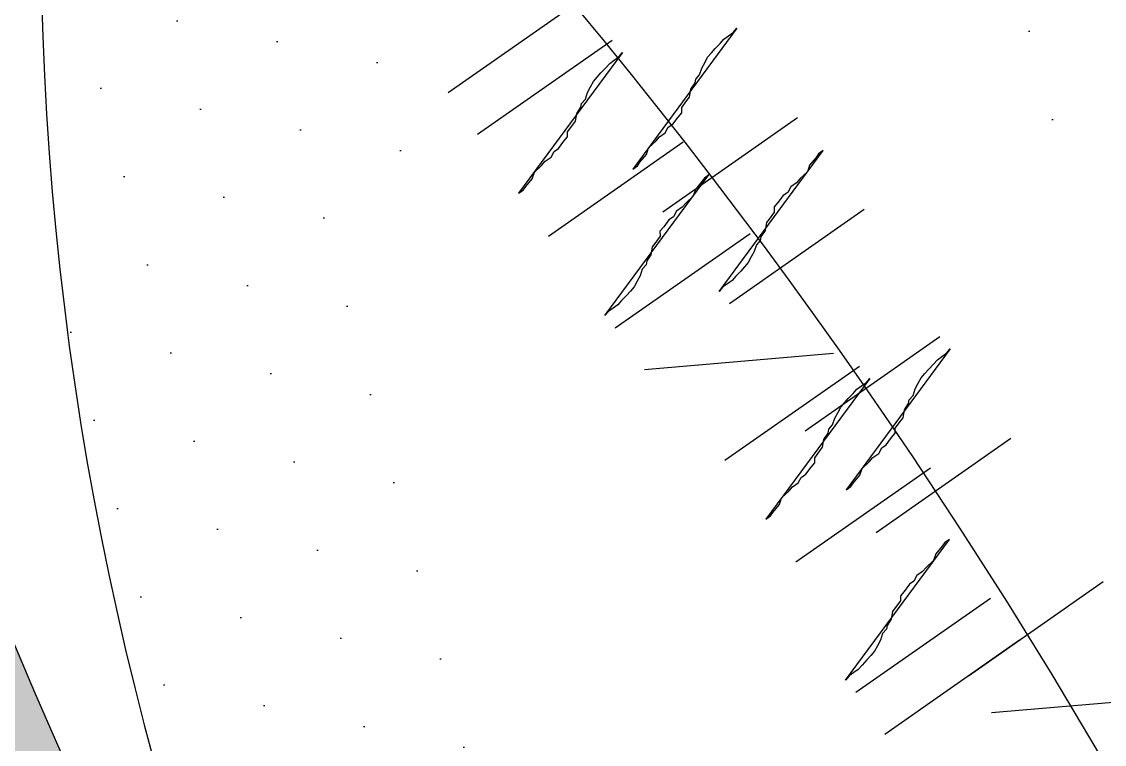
# Model space of a CAD drawing. Extents: x 3694 to 117786, y 20013 to 108631.
# Drawn here: x 41332.4 to 41465, y 33160 to 33248.5 of the extents above; entities that cross this region are included whole.
import ezdxf

# ---------------------------------------------------------------- set-up
doc = ezdxf.new("R2010")
doc.units = 0
doc.header["$LTSCALE"] = 1000
doc.header["$MEASUREMENT"] = 0
doc.layers.add('家具', color=253, linetype='Continuous')

msp = doc.modelspace()

# ---------------------------------------------------------------- hatches: boundary and pattern name
at = {"layer": '家具'}
h = msp.add_hatch(dxfattribs=at)
h.set_pattern_fill('DOTS', color=8, scale=335.2800000195158, angle=-90.00000000000001, style=0)
h.set_pattern_definition([(270, (68925.84550408233, 12540.70837604068), (20.95500000121973, -10.47750000060987), [0, -20.95500000121974])])
edge = h.paths.add_edge_path()
edge.add_spline(control_points=[(41696.76091339599, 31423.87543258197), (41698.5849196421, 31432.93140462685), (41700.36832580793, 31441.9619110537), (41705.80361782265, 31470.36878890158), (41709.23749457306, 31489.65964838037), (41715.18036157879, 31528.06185315343), (41717.63582876484, 31547.10163172067), (41722.23245621005, 31591.67331163262), (41724.1079899588, 31617.2780218674), (41728.86670304416, 31694.98190741767), (41730.891803812, 31748.0867877234), (41737.80384780121, 31828.78909521286), (41740.74612251337, 31855.84142792386), (41746.82220270951, 31896.46057434173), (41749.12506733452, 31910.00693003877), (41754.40750443084, 31937.07796538236), (41757.41120060075, 31950.665308083), (41764.77053463249, 31980.14068666504), (41769.20551468141, 31995.86559086312), (41776.91270155002, 32021.99566355365), (41780.12244109643, 32032.5463219654), (41783.29816889038, 32042.98479615238)], knot_values=[0.007594318894714291, 0.007594318894714291, 0.007594318894714291, 0.007594318894714291, 1.009331685129112, 1.009331685129112, 3.166903830014817, 3.166903830014817, 5.324475974900523, 5.324475974900523, 8.146713981276132, 8.146713981276132, 13.78698518195698, 13.78698518195698, 16.6071207822974, 16.6071207822974, 18.01718858246761, 18.01718858246761, 19.42725638263783, 19.42725638263783, 21.11840045899928, 21.11840045899928, 22.2881602581128, 22.2881602581128, 22.2881602581128, 22.2881602581128], degree=3, periodic=0)
edge.add_ellipse((39866.72701573122, 32604.78904171674), major_axis=(1412.244489359956, 1412.244489359956), ratio=0.9999999999999818, start_angle=-61.33743676422674, end_angle=-48.55714826964773)
edge.add_ellipse((39866.72701573122, 32356.95829243175), major_axis=(1412.24448935993, -1412.24448935993), ratio=0.9999999999999885, start_angle=48.5571482696466, end_angle=61.33743676426361)
edge.add_spline(control_points=[(41783.29816889025, 32918.76253799649), (41780.12244109636, 32929.20101218334), (41776.91270154989, 32939.75167059523), (41769.20551468153, 32965.88174328512), (41764.77053463281, 32981.60664748256), (41757.41120060145, 33011.08202606293), (41754.40750443168, 33024.66936876254), (41749.12506733574, 33051.74040410345), (41746.82220271085, 33065.28675979921), (41740.74612251491, 33105.90590621348), (41737.80384780261, 33132.95823892205), (41732.71463951306, 33192.37783359792), (41730.87305626905, 33224.64215198028), (41729.15156590247, 33256.51539133819)], knot_values=[0.007594318904541566, 0.007594318904541566, 0.007594318904541566, 0.007594318904541566, 1.177354118008585, 1.177354118008585, 2.868498194319651, 2.868498194319651, 4.278565994361959, 4.278565994361959, 5.688633794404266, 5.688633794404266, 8.508769394488882, 8.508769394488882, 11.91787256770212, 11.91787256770212, 11.91787256770212, 11.91787256770212], degree=3, periodic=0)
edge.add_ellipse((41723.38559232518, 33278.94386661325), major_axis=(16.37502602226822, 16.37502602226821), ratio=0.9999999999995666, start_angle=225.8035234418923, end_angle=239.417541532368, ccw=False)
edge.add_ellipse((41587.81548376891, 33642.90101517077), major_axis=(290.1065513937293, 290.1065513937293), ratio=0.9999999999994232, start_angle=234.5429178462428, end_angle=244.3434878472222, ccw=False)
edge.add_ellipse((42368.11265236019, 33119.4968580749), major_axis=(510.6161812649055, -510.6161812649058), ratio=0.9999999999999988, start_angle=215.5301837112753, end_angle=236.2784491778619)
edge.add_ellipse((46135.10943735258, 32647.69235753941), major_axis=(3173.045961291781, -3173.045961291782), ratio=1, start_angle=220.7753203818918, end_angle=231.6420249032678)
edge.add_ellipse((42676.06553886251, 31745.34465496432), major_axis=(756.0877006785541, 756.0877006785539), ratio=0.9999999999999949, start_angle=113.9930274311128, end_angle=139.4777875760855)
edge.add_ellipse((41596.40882002745, 31635.84729615225), major_axis=(20.77520892349397, -20.77520892349398), ratio=0.999999999999889, start_angle=29.349690518414718, end_angle=107.31395154978779, ccw=False)
edge.add_ellipse((41338.12880085192, 31879.24944653077), major_axis=(269.5263520561113, -269.5263520561115), ratio=0.9999999999999978, start_angle=326.06965526290503, end_angle=363.74867896470926, ccw=False)
edge.add_ellipse((41062.66448258483, 31659.29129020181), major_axis=(269.5447157602681, 269.5447157602681), ratio=0.9999999999729833, start_angle=289.4364312615882, end_angle=291.1525348597326, ccw=False)
edge.add_ellipse((41347.36502624462, 29992.03899160645), major_axis=(1063.437138938921, 1063.437138938921), ratio=0.9999999999999937, start_angle=35.30528515153998, end_angle=42.74492259143477, ccw=False)
edge.add_ellipse((41551.05225770271, 31263.72007617108), major_axis=(153.1024992137935, -153.1024992137935), ratio=0.999999999999859, start_angle=92.70420918075928, end_angle=121.7648417998393, ccw=False)
edge = h.paths.add_edge_path()
edge.add_ellipse((41637.04377840238, 31307.4438019019), major_axis=(59.62128638761727, 59.62128638761727), ratio=0.9999999999999157, start_angle=248.1334738211491, end_angle=277.7178630449272)
edge.add_ellipse((41588.25200463302, 31335.4373649665), major_axis=(99.19644208316629, 99.19644208316625), ratio=0.9999999999997502, start_angle=-79.30676778778508, end_angle=-64.31921627686972)
edge.add_ellipse((41463.45398319099, 32846.24887423954), major_axis=(1116.038544759257, -1116.038544759258), ratio=0.9999999999999984, start_angle=303.32411686118166, end_angle=324.37804893725087, ccw=False)
edge.add_spline(control_points=[(41144.04194687203, 31300.59043272308), (41143.84448166862, 31298.40388306884), (41142.99015665209, 31288.81708774271), (41142.40241140976, 31278.80464755643), (41141.54727914387, 31269.40602601433)], knot_values=[0, 0, 0, 0, 0.2418033642713523, 1.052830296575082, 1.052830296575082, 1.052830296575082, 1.052830296575082], degree=3, periodic=0)
edge.add_ellipse((41103.63504026883, 31272.70632231798), major_axis=(26.90938323527025, 26.90938323527025), ratio=0.9999999999999187, start_angle=238.7767705824798, end_angle=310.27284356007203, ccw=False)
edge.add_ellipse((41433.81762410285, 35279.24881905553), major_axis=(2868.190797183439, -2868.19079718344), ratio=0.999999999999999, start_angle=310.4593117003497, end_angle=318.3404531218047)
edge = h.paths.add_edge_path()
edge.add_ellipse((41637.04377840206, 33654.30353224685), major_axis=(59.62128638763784, -59.62128638763787), ratio=0.9999999999995934, start_angle=82.28213695507955, end_angle=111.8665261788591)
edge.add_ellipse((41433.81762410355, 29682.49851509321), major_axis=(2868.190797183605, 2868.190797183604), ratio=0.9999999999999925, start_angle=41.65954687821016, end_angle=49.54410408661445)
edge.add_ellipse((41103.45877159308, 33689.00603430303), major_axis=(26.90938323526915, -26.90938323526915), ratio=0.9999999999999033, start_angle=49.98346972011012, end_angle=121.3236457343994, ccw=False)
edge.add_spline(control_points=[(41141.37052855241, 33692.31186195488), (41141.7074007441, 33688.6153305003), (41141.98199019449, 33685.17956247609), (41142.22841588487, 33681.91736589248)], knot_values=[0, 0, 0, 0, 0.3189857557440551, 0.3189857557440551, 0.3189857557440551, 0.3189857557440551], degree=3, periodic=0)
edge.add_ellipse((41571.71643713711, 30136.05077187163), major_axis=(2525.631590611771, -2525.631590611772), ratio=0.9999999999999991, start_angle=132.8754075785099, end_angle=141.9062269296692, ccw=False)
edge = h.paths.add_edge_path()
edge.add_ellipse((41423.15666254597, 33218.45148157765), major_axis=(221.1621733483969, -221.1621733483971), ratio=0.9999999999999994, start_angle=219.8560000035077, end_angle=290.9319768433341)
edge.add_ellipse((41513.87960200297, 32959.00940892464), major_axis=(155.4479335070494, -155.4479335070496), ratio=0.9999999999999929, start_angle=231.8281592482279, end_angle=294.8810682384705)
edge.add_ellipse((40890.42811805291, 32583.9091916728), major_axis=(405.3237387993505, 405.3237387993504), ratio=0.9999999999999992, start_angle=285.52623263396157, end_angle=332.11357467867344, ccw=False)
edge.add_ellipse((41600.4407563657, 32002.76656002683), major_axis=(258.8230775298201, 258.82307752982), ratio=0.9999999999999818, start_angle=80.19826500577827, end_angle=130.5062586859865)
edge.add_ellipse((41325.99489820057, 31769.30228825907), major_axis=(196.0891473908119, -196.0891473908119), ratio=0.9999999999999981, start_angle=154.0384846775883, end_angle=216.6923729745889)
edge.add_ellipse((41411.92578632805, 31313.07109875852), major_axis=(433.6778078787909, 433.6778078787906), ratio=0.999999999999949, start_angle=80.98112304628877, end_angle=109.8781780001218)
edge.add_ellipse((56544.09603595438, 32429.6890693195), major_axis=(11109.2260467442, 11109.22604674419), ratio=0.9999999999995928, start_angle=138.1241672681158, end_angle=138.7143909774701)
edge.add_spline(control_points=[(40866.28037994502, 31411.89588194728), (40873.30770358544, 31411.45421743697), (40880.45314736787, 31411.35402466872), (40887.95927609115, 31411.6344905672)], knot_values=[2.293510373809953, 2.293510373809953, 2.293510373809953, 2.293510373809953, 2.979732802934619, 2.979732802934619, 2.979732802934619, 2.979732802934619], degree=3, periodic=0)
edge.add_spline(control_points=[(40887.95927609115, 31411.6344905672), (40892.17844879585, 31411.7921396172), (40903.53342571916, 31412.52042746707), (40919.50869167609, 31414.57876202552), (40915.84821920692, 31428.32548131754), (40919.5874460924, 31432.10125396525), (40922.36406358007, 31433.6785273713)], knot_values=[2.979732802934619, 2.979732802934619, 2.979732802934619, 2.979732802934619, 3.36545639614831, 3.990521829336836, 4.278466320926378, 4.605763273049225, 4.605763273049225, 4.605763273049225, 4.605763273049225], degree=3, periodic=0)
edge.add_spline(control_points=[(40922.36406358007, 31433.6785273713), (40925.15044376987, 31435.26134653577), (40928.7297895402, 31436.40975986706), (40932.30913531072, 31437.55817319835)], knot_values=[4.605763273049225, 4.605763273049225, 4.605763273049225, 4.605763273049225, 4.934211014792284, 4.934211014792284, 4.934211014792284, 4.934211014792284], degree=3, periodic=0)
edge.add_ellipse((41347.36502624462, 29992.03899160645), major_axis=(1063.437138939227, 1063.437138939227), ratio=0.9999999999998375, start_angle=52.795632896919415, end_angle=61.02050574382298, ccw=False)
edge.add_ellipse((41276.04433193234, 31751.84784563244), major_axis=(212.5834902189315, 212.5834902189315), ratio=0.9999999999999212, start_angle=165.6335501199894, end_angle=198.8130742464472, ccw=False)
edge.add_ellipse((41276.14108816058, 31433.22800465539), major_axis=(217.1797520411045, -217.1797520411046), ratio=0.9999999999998674, start_angle=151.0252170128921, end_angle=192.4102655699839, ccw=False)
edge.add_ellipse((41628.17640827645, 31559.84214079821), major_axis=(331.0872910150433, -331.0872910150434), ratio=0.9999999999999813, start_angle=177.8463850309959, end_angle=203.8962665094932, ccw=False)
edge.add_ellipse((41061.05712523829, 31544.48711914417), major_axis=(308.6143108805782, 308.6143108805783), ratio=0.99999999999966, start_angle=2.0533838449994732, end_angle=10.260448050109005, ccw=False)
edge.add_spline(control_points=[(41358.41542006698, 31863.961109098), (41367.3674242855, 31856.91185950657), (41389.80986724684, 31839.23957316519), (41380.03342915756, 31902.4829277377), (41403.04679071826, 31937.53736255734), (41430.2727209224, 31997.13768780019), (41397.67592834069, 32062.76843889517), (41416.91814748295, 32144.5339933789), (41432.85414699448, 32231.36463969449), (41492.53683961982, 32267.50135788609), (41501.16004299127, 32323.04504543414), (41534.01774629896, 32311.22489845451), (41535.50377047239, 32328.39048230827), (41536.18431587314, 32337.326556507)], knot_values=[28.72622828787619, 28.72622828787619, 28.72622828787619, 28.72622828787619, 29.65137003608691, 31.04553471454428, 32.97090723718488, 34.80045963000916, 37.53798117998499, 40.13244696109814, 43.73799823656201, 46.29924793153518, 47.53881564063179, 48.20545028199999, 48.98405692497199, 48.98405692497199, 48.98405692497199, 48.98405692550385], degree=3, periodic=0)
edge.add_ellipse((35249.29568191269, 32499.066313694), major_axis=(4446.972478264837, 4446.972478264834), ratio=0.9999999999999976, start_angle=-46.47369586912973, end_angle=-42.84626635100496)
edge.add_spline(control_points=[(41533.82187406655, 32735.41136868619), (41532.41975051767, 32749.29723746959), (41529.2428978896, 32773.80496731719), (41485.67493829083, 32804.81892018655), (41464.94667333097, 32873.39839942661), (41429.49702212201, 32937.04308855672), (41440.75859432125, 33008.53015244381), (41403.99967250811, 33031.18359290768), (41371.6402057083, 33118.03757785909), (41371.06940563266, 33096.79888425188)], knot_values=[0, 0, 0, 1.163513729807164e-12, 1.426783815582302, 2.507845637052222, 5.446644405802077, 8.794161911986935, 10.36550993041577, 12.19506232323765, 14.47634677036475, 14.47634677036475, 14.47634677036475, 14.47634677036475], degree=3, periodic=0)
edge.add_ellipse((41764.16900457899, 33351.18106494017), major_axis=(331.0872910150615, -331.0872910150615), ratio=0.9999999999999547, start_angle=233.1899730444863, end_angle=257.9076692015958, ccw=False)
edge.add_ellipse((41449.33378107182, 33553.2671558009), major_axis=(217.1797520411107, -217.1797520411108), ratio=0.9999999999999556, start_angle=244.6759739839959, end_angle=286.0610225410798, ccw=False)
edge.add_ellipse((41378.03296758152, 33242.72761496666), major_axis=(212.5834902198476, 212.5834902198476), ratio=0.9999999999956851, start_angle=85.14470269029368, end_angle=91.45268943398088, ccw=False)
edge.add_ellipse((41343.82799175569, 34854.62229950488), major_axis=(983.775240623166, 983.775240623166), ratio=0.9999999999998531, start_angle=208.0880272447276, end_angle=218.4118439115923, ccw=False)
edge.add_spline(control_points=[(40939.10508787775, 33523.52244629936), (40933.59505667137, 33525.32999137907), (40928.08502546488, 33527.13753645853), (40925.49644222768, 33530.52086087358)], knot_values=[4.42752981046754, 4.42752981046754, 4.42752981046754, 4.42752981046754, 4.934211014792284, 4.934211014792284, 4.934211014792284, 4.934211014792284], degree=3, periodic=0)
edge.add_ellipse((41417.92511564329, 33650.24176858333), major_axis=(358.3427787361459, -358.3427787361463), ratio=0.999999999999975, start_angle=238.6648212037559, end_angle=277.816367146285)
h = msp.add_hatch(dxfattribs=at)
h.set_pattern_fill('DOTS', color=8, scale=178.8160000104085, angle=-75.17599740398259, style=0)
h.set_pattern_definition([(284.8240025960174, (59599.92639839755, 27199.55127776901), (12.23371532700078, -2.542622527250572), [0, -11.17600000065051])])
edge = h.paths.add_edge_path(flags=17)
edge.add_ellipse((41585.23560847769, 33090.61218892389), major_axis=(23.25952561881828, -23.25952561881829), ratio=0.9999999999999228, start_angle=217.598370494964, end_angle=267.39462829812675, ccw=False)
edge.add_ellipse((41469.34369485309, 33110.43486533685), major_axis=(59.9046491667301, -59.90464916673012), ratio=0.9999999999998661, start_angle=350.65844968254294, end_angle=394.3991949743683, ccw=False)
edge.add_ellipse((41518.7441562522, 33088.19910840668), major_axis=(32.94986328208082, 32.94986328208081), ratio=0.9999999999998382, start_angle=224.9828587922299, end_angle=289.9024488496004)
edge = h.paths.add_edge_path(flags=17)
edge.add_ellipse((40876.6617511328, 32815.34522308066), major_axis=(481.3748926355609, 481.3748926355607), ratio=0.9999999999840347, start_angle=-26.32292343229813, end_angle=-25.58827127859119)
edge.add_ellipse((41463.92691535404, 33038.8652745846), major_axis=(38.80003682654529, 38.80003682654528), ratio=0.9999999999999831, start_angle=246.3633945223265, end_angle=317.8577408210059, ccw=False)
edge.add_ellipse((41491.17010846539, 32967.63792519534), major_axis=(15.12758440154903, 15.12758440154902), ratio=0.9999999999999909, start_angle=-72.18619439915022, end_angle=64.8217797418078, ccw=False)
edge.add_ellipse((41434.43259420176, 33007.88476140837), major_axis=(64.19840911938086, -64.19840911938088), ratio=0.9999999999999908, start_angle=11.56752916311502, end_angle=61.28906160823021)
edge = h.paths.add_edge_path()
edge.add_ellipse((41261.84819622838, 32987.5541206859), major_axis=(242.0371122307935, 242.0371122307935), ratio=0.9999999999999688, start_angle=-23.32578200306534, end_angle=26.28458598788795)
edge.add_spline(control_points=[(41371.67873156603, 33311.7472435331), (41362.31797394803, 33316.07785080858), (41350.4049605299, 33321.5892190853), (41343.54345999275, 33313.9506141091), (41342.28457158604, 33311.97281352984)], knot_values=[0, 0, 0, 0, 1.42238482592121, 1.810204922351612, 1.810204922351612, 1.810204922351612, 1.810204922351612], degree=3, periodic=0)
edge.add_ellipse((40876.66175113095, 32815.34522307671), major_axis=(481.3748926403442, -481.3748926403442), ratio=0.9999999999996101, start_angle=87.25263749308863, end_angle=91.84549474957328, ccw=False)
edge.add_ellipse((41291.14991654106, 32980.84954923762), major_axis=(216.1019309945073, -216.1019309945075), ratio=0.999999999999946, start_angle=66.89079912288321, end_angle=117.98945326683679, ccw=False)
edge.add_ellipse((41158.89943624131, 32878.76125654356), major_axis=(331.3486877331243, -331.3486877331244), ratio=0.9999999999999956, start_angle=389.56745048290304, end_angle=432.4529716565977, ccw=False)
edge.add_ellipse((40624.90784969295, 32591.75326320038), major_axis=(706.3772336369606, 706.3772336369603), ratio=0.999999999999835, start_angle=321.74637887917953, end_angle=324.3508728240508, ccw=False)
edge.add_spline(control_points=[(41616.95914090641, 32709.10669520512), (41620.59707199722, 32709.89859069665), (41630.94607138701, 32714.87221060272), (41630.74917090512, 32726.91532427725), (41630.61624562392, 32735.04549367564)], knot_values=[0, 0, 0, 0, 0.5819764206049407, 1.791185280154921, 1.791185280154921, 1.791185280154921, 1.791185280154921], degree=3, periodic=0)
edge.add_ellipse((41131.89979277696, 32861.20103765676), major_axis=(363.7535715408031, -363.7535715408033), ratio=0.9999999999999976, start_angle=30.80422389370577, end_angle=74.43044399808288)
edge = h.paths.add_edge_path()
edge.add_spline(control_points=[(41588.77327587673, 32721.97887106259), (41594.31609486514, 32716.19931783677), (41602.02078987985, 32708.16555468903), (41613.84371226898, 32708.42853670517), (41616.95914090641, 32709.10669520512)], knot_values=[1.791185280154921, 1.791185280154921, 1.791185280154921, 1.791185280154921, 3.069002213139684, 3.567391534373676, 3.567391534373676, 3.567391534373676, 3.567391534373676], degree=3, periodic=0)
edge.add_ellipse((40624.90784969295, 32591.75326320038), major_axis=(706.377233638207, -706.3772336382074), ratio=0.9999999999993391, start_angle=51.74637887920161, end_angle=54.3508728240713)
edge.add_ellipse((41840.91490716767, 33078.03308948758), major_axis=(281.0686011683552, 281.0686011683551), ratio=0.9999999999999862, start_angle=145.8922033348512, end_angle=189.5904192882054, ccw=False)
edge.add_ellipse((41804.56511263968, 33238.83514905947), major_axis=(300.7962628522051, -300.7962628522051), ratio=0.9999999999999934, start_angle=220.3807436132537, end_angle=258.6817611968143, ccw=False)
edge.add_ellipse((40876.66175113095, 32815.34522307671), major_axis=(481.3748926401587, 481.3748926401587), ratio=0.9999999999988527, start_angle=-2.747362506916546, end_angle=1.845494749579979)
edge.add_spline(control_points=[(41342.28457158604, 33311.97281352984), (41340.37409155851, 33308.97131753951), (41336.04673086222, 33297.46338255077), (41335.53919878146, 33287.16157229403), (41335.19870761753, 33280.25033357916)], knot_values=[1.810204922351612, 1.810204922351612, 1.810204922351612, 1.810204922351612, 2.398757922429805, 3.598446597238173, 3.598446597238173, 3.598446597238173, 3.598446597238173], degree=3, periodic=0)
edge.add_ellipse((41723.36706625195, 33260.91714946186), major_axis=(274.8167086013957, 274.8167086013956), ratio=0.9999999999999963, start_angle=132.1486721113125, end_angle=176.9724953827164)
edge.add_ellipse((41738.41152057052, 32986.96304172567), major_axis=(215.1838922608969, 215.1838922608969), ratio=0.9999999999999789, start_angle=132.3564968236814, end_angle=195.5463068146161)

# ---------------------------------------------------------------- linework, layer by layer
at = {"layer": '家具', "color": 8, "linetype": 'Continuous'}
for p, q in [((41401.16356662333, 33251.34703238349, 1.41431932393393e-09), (41384.661482112, 33239.81539741445, 1.41431932393393e-09)), ((41401.16356662333, 33251.34703238349, 1.41431932393393e-09), (41384.661482112, 33239.81539741445, 1.41431932393393e-09)), ((41401.16356662333, 33251.34703238349, 1.41431932393393e-09), (41384.661482112, 33239.81539741445, 1.41431932393393e-09)), ((41401.16356662333, 33251.34703238349, 1.41431932393393e-09), (41384.661482112, 33239.81539741445, 1.41431932393393e-09)), ((41404.74847779195, 33246.21692661547, 1.41431932393393e-09), (41388.24639328062, 33234.68529164643, 1.41431932393393e-09)), ((41404.74847779195, 33246.21692661547, 1.41431932393393e-09), (41388.24639328062, 33234.68529164643, 1.41431932393393e-09)), ((41404.74847779195, 33246.21692661547, 1.41431932393393e-09), (41388.24639328062, 33234.68529164643, 1.41431932393393e-09)), ((41404.74847779195, 33246.21692661547, 1.41431932393393e-09), (41388.24639328062, 33234.68529164643, 1.41431932393393e-09)), ((41427.44805314353, 33236.73355196881, 1.41431932393393e-09), (41410.94596863221, 33225.20191699977, 1.41431932393393e-09)), ((41427.44805314353, 33236.73355196881, 1.41431932393393e-09), (41410.94596863221, 33225.20191699977, 1.41431932393393e-09)), ((41427.44805314353, 33236.73355196881, 1.41431932393393e-09), (41410.94596863221, 33225.20191699977, 1.41431932393393e-09)), ((41427.44805314353, 33236.73355196881, 1.41431932393393e-09), (41410.94596863221, 33225.20191699977, 1.41431932393393e-09)), ((41413.45469062999, 33233.75809832173, 1.41431932393393e-09), (41396.9526061187, 33222.2264633525, 1.41431932393393e-09)), ((41413.45469062999, 33233.75809832173, 1.41431932393393e-09), (41396.9526061187, 33222.2264633525, 1.41431932393393e-09)), ((41413.45469062999, 33233.75809832173, 1.41431932393393e-09), (41396.9526061187, 33222.2264633525, 1.41431932393393e-09)), ((41413.45469062999, 33233.75809832173, 1.41431932393393e-09), (41396.9526061187, 33222.2264633525, 1.41431932393393e-09)), ((41419.11703959614, 33214.00525447785, 1.41431932393393e-09), (41435.61912410746, 33225.5368894469, 1.41431932393393e-09)), ((41419.11703959614, 33214.00525447785, 1.41431932393393e-09), (41435.61912410746, 33225.5368894469, 1.41431932393393e-09)), ((41419.11703959614, 33214.00525447785, 1.41431932393393e-09), (41435.61912410746, 33225.5368894469, 1.41431932393393e-09)), ((41419.11703959614, 33214.00525447785, 1.41431932393393e-09), (41435.61912410746, 33225.5368894469, 1.41431932393393e-09)), ((41405.12367708272, 33211.02980083063, 1.41431932393393e-09), (41421.62576159395, 33222.56143579986, 1.41431932393393e-09)), ((41405.12367708272, 33211.02980083063, 1.41431932393393e-09), (41421.62576159395, 33222.56143579986, 1.41431932393393e-09)), ((41405.12367708272, 33211.02980083063, 1.41431932393393e-09), (41421.62576159395, 33222.56143579986, 1.41431932393393e-09)), ((41405.12367708272, 33211.02980083063, 1.41431932393393e-09), (41421.62576159395, 33222.56143579986, 1.41431932393393e-09)), ((41444.89549770768, 33209.91128851226, 1.41431932393393e-09), (41428.39341319635, 33198.37965354322, 1.41431932393393e-09)), ((41444.89549770768, 33209.91128851226, 1.41431932393393e-09), (41428.39341319635, 33198.37965354322, 1.41431932393393e-09)), ((41444.89549770768, 33209.91128851226, 1.41431932393393e-09), (41428.39341319635, 33198.37965354322, 1.41431932393393e-09)), ((41444.89549770768, 33209.91128851226, 1.41431932393393e-09), (41428.39341319635, 33198.37965354322, 1.41431932393393e-09)), ((41408.70858825133, 33205.8996950626, 1.41431932393393e-09), (41431.86836493285, 33207.90399074829, 1.41431932393393e-09)), ((41408.70858825133, 33205.8996950626, 1.41431932393393e-09), (41431.86836493285, 33207.90399074829, 1.41431932393393e-09)), ((41408.70858825133, 33205.8996950626, 1.41431932393393e-09), (41431.86836493285, 33207.90399074829, 1.41431932393393e-09)), ((41408.70858825133, 33205.8996950626, 1.41431932393393e-09), (41431.86836493285, 33207.90399074829, 1.41431932393393e-09)), ((41435.03847006412, 33206.30163755712, 1.41431932393393e-09), (41418.53638555288, 33194.77000258811, 1.41431932393393e-09)), ((41435.03847006412, 33206.30163755712, 1.41431932393393e-09), (41418.53638555288, 33194.77000258811, 1.41431932393393e-09)), ((41435.03847006412, 33206.30163755712, 1.41431932393393e-09), (41418.53638555288, 33194.77000258811, 1.41431932393393e-09)), ((41435.03847006412, 33206.30163755712, 1.41431932393393e-09), (41418.53638555288, 33194.77000258811, 1.41431932393393e-09)), ((41453.60171054576, 33197.45246021853, 1.41431932393393e-09), (41437.09962603443, 33185.92082524952, 1.41431932393393e-09)), ((41453.60171054576, 33197.45246021853, 1.41431932393393e-09), (41437.09962603443, 33185.92082524952, 1.41431932393393e-09)), ((41453.60171054576, 33197.45246021853, 1.41431932393393e-09), (41437.09962603443, 33185.92082524952, 1.41431932393393e-09)), ((41453.60171054576, 33197.45246021853, 1.41431932393393e-09), (41437.09962603443, 33185.92082524952, 1.41431932393393e-09)), ((41443.74468290219, 33193.84280926342, 1.41431932393393e-09), (41427.24259839096, 33182.31117429418, 1.41431932393393e-09)), ((41443.74468290219, 33193.84280926342, 1.41431932393393e-09), (41427.24259839096, 33182.31117429418, 1.41431932393393e-09)), ((41443.74468290219, 33193.84280926342, 1.41431932393393e-09), (41427.24259839096, 33182.31117429418, 1.41431932393393e-09)), ((41443.74468290219, 33193.84280926342, 1.41431932393393e-09), (41427.24259839096, 33182.31117429418, 1.41431932393393e-09)), ((41448.38233208578, 33168.39669636084, 1.41431932393393e-09), (41464.88441659711, 33179.92833133008, 1.41431932393393e-09)), ((41448.38233208578, 33168.39669636084, 1.41431932393393e-09), (41464.88441659711, 33179.92833133008, 1.41431932393393e-09)), ((41448.38233208578, 33168.39669636084, 1.41431932393393e-09), (41464.88441659711, 33179.92833133008, 1.41431932393393e-09)), ((41448.38233208578, 33168.39669636084, 1.41431932393393e-09), (41464.88441659711, 33179.92833133008, 1.41431932393393e-09)), ((41434.57609666258, 33166.3841541728, 1.41431932393393e-09), (41451.07818117391, 33177.91578914203, 1.41431932393393e-09)), ((41434.57609666258, 33166.3841541728, 1.41431932393393e-09), (41451.07818117391, 33177.91578914203, 1.41431932393393e-09)), ((41434.57609666258, 33166.3841541728, 1.41431932393393e-09), (41451.07818117391, 33177.91578914203, 1.41431932393393e-09)), ((41434.57609666258, 33166.3841541728, 1.41431932393393e-09), (41451.07818117391, 33177.91578914203, 1.41431932393393e-09)), ((41438.16100783116, 33161.25404840478, 1.41431932393393e-09), (41454.66309234249, 33172.78568337401, 1.41431932393393e-09)), ((41438.16100783116, 33161.25404840478, 1.41431932393393e-09), (41454.66309234249, 33172.78568337401, 1.41431932393393e-09)), ((41438.16100783116, 33161.25404840478, 1.41431932393393e-09), (41454.66309234249, 33172.78568337401, 1.41431932393393e-09)), ((41438.16100783116, 33161.25404840478, 1.41431932393393e-09), (41454.66309234249, 33172.78568337401, 1.41431932393393e-09)), ((41474.38183639271, 33165.84090113791, 1.41431932393393e-09), (41451.22205971123, 33163.83660545242, 1.41431932393393e-09)), ((41474.38183639271, 33165.84090113791, 1.41431932393393e-09), (41451.22205971123, 33163.83660545242, 1.41431932393393e-09)), ((41474.38183639271, 33165.84090113791, 1.41431932393393e-09), (41451.22205971123, 33163.83660545242, 1.41431932393393e-09))]:
    msp.add_line(p, q, dxfattribs=at)
for points in [[(41407.26426486205, 33230.47053562355), (41407.82417926307, 33230.8618030711), (41408.1462982019, 33231.29523225701), (41408.9305146798, 33232.25990749072), (41409.19697849505, 33233.07111073892), (41410.07901183493, 33233.89580737235), (41410.54110937402, 33234.42705342018), (41411.24100237515, 33234.91613772964), (41411.60579518254, 33235.58662950541), (41412.16570958349, 33235.97789695295), (41412.80994746122, 33236.84475532474), (41413.27204500022, 33237.37600137257), (41413.25855161509, 33237.99157089707), (41413.90205662049, 33238.85791713864), (41414.22417555939, 33239.29134632452), (41414.39282251278, 33240.24252817301), (41414.89708179024, 33241.01156968304), (41414.98140526697, 33241.48716060728), (41415.44350280606, 33242.01840665493), (41415.70996662131, 33242.82960990332), (41416.07424729855, 33243.50083455121), (41416.43852797572, 33244.17205919932), (41416.90062551484, 33244.70330524715), (41417.36272305396, 33245.23455129498), (41417.96479919324, 33245.86361420454), (41418.42689673233, 33246.39486025237), (41418.98681113328, 33246.78612769992), (41419.54672553422, 33247.17739514746), (41420.00882307331, 33247.70864119529)], [(41407.26426486205, 33230.47053562355), (41407.82417926307, 33230.8618030711), (41408.1462982019, 33231.29523225701), (41408.9305146798, 33232.25990749072), (41409.19697849505, 33233.07111073892), (41410.07901183493, 33233.89580737235), (41410.54110937402, 33234.42705342018), (41411.24100237515, 33234.91613772964), (41411.60579518254, 33235.58662950541), (41412.16570958349, 33235.97789695295), (41412.80994746122, 33236.84475532474), (41413.27204500022, 33237.37600137257), (41413.25855161509, 33237.99157089707), (41413.90205662049, 33238.85791713864), (41414.22417555939, 33239.29134632452), (41414.39282251278, 33240.24252817301), (41414.89708179024, 33241.01156968304), (41414.98140526697, 33241.48716060728), (41415.44350280606, 33242.01840665493), (41415.70996662131, 33242.82960990332), (41416.07424729855, 33243.50083455121), (41416.43852797572, 33244.17205919932), (41416.90062551484, 33244.70330524715), (41417.36272305396, 33245.23455129498), (41417.96479919324, 33245.86361420454), (41418.42689673233, 33246.39486025237), (41418.98681113328, 33246.78612769992), (41419.54672553422, 33247.17739514746), (41420.00882307331, 33247.70864119529)], [(41407.26426486205, 33230.47053562355), (41407.82417926307, 33230.8618030711), (41408.1462982019, 33231.29523225701), (41408.9305146798, 33232.25990749072), (41409.19697849505, 33233.07111073892), (41410.07901183493, 33233.89580737235), (41410.54110937402, 33234.42705342018), (41411.24100237515, 33234.91613772964), (41411.60579518254, 33235.58662950541), (41412.16570958349, 33235.97789695295), (41412.80994746122, 33236.84475532474), (41413.27204500022, 33237.37600137257), (41413.25855161509, 33237.99157089707), (41413.90205662049, 33238.85791713864), (41414.22417555939, 33239.29134632452), (41414.39282251278, 33240.24252817301), (41414.89708179024, 33241.01156968304), (41414.98140526697, 33241.48716060728), (41415.44350280606, 33242.01840665493), (41415.70996662131, 33242.82960990332), (41416.07424729855, 33243.50083455121), (41416.43852797572, 33244.17205919932), (41416.90062551484, 33244.70330524715), (41417.36272305396, 33245.23455129498), (41417.96479919324, 33245.86361420454), (41418.42689673233, 33246.39486025237), (41418.98681113328, 33246.78612769992), (41419.54672553422, 33247.17739514746), (41420.00882307331, 33247.70864119529)], [(41407.26426486205, 33230.47053562355), (41407.82417926307, 33230.8618030711), (41408.1462982019, 33231.29523225701), (41408.9305146798, 33232.25990749072), (41409.19697849505, 33233.07111073892), (41410.07901183493, 33233.89580737235), (41410.54110937402, 33234.42705342018), (41411.24100237515, 33234.91613772964), (41411.60579518254, 33235.58662950541), (41412.16570958349, 33235.97789695295), (41412.80994746122, 33236.84475532474), (41413.27204500022, 33237.37600137257), (41413.25855161509, 33237.99157089707), (41413.90205662049, 33238.85791713864), (41414.22417555939, 33239.29134632452), (41414.39282251278, 33240.24252817301), (41414.89708179024, 33241.01156968304), (41414.98140526697, 33241.48716060728), (41415.44350280606, 33242.01840665493), (41415.70996662131, 33242.82960990332), (41416.07424729855, 33243.50083455121), (41416.43852797572, 33244.17205919932), (41416.90062551484, 33244.70330524715), (41417.36272305396, 33245.23455129498), (41417.96479919324, 33245.86361420454), (41418.42689673233, 33246.39486025237), (41418.98681113328, 33246.78612769992), (41419.54672553422, 33247.17739514746), (41420.00882307331, 33247.70864119529)], [(41393.27090234851, 33227.49508197633), (41393.83081674955, 33227.88634942388), (41394.15293568835, 33228.31977860975), (41394.93715216631, 33229.28445384349), (41395.20361598163, 33230.09565709167), (41396.08564932138, 33230.92035372509), (41396.5477468605, 33231.45159977292), (41397.24763986174, 33231.94068408242), (41397.61243266903, 33232.61117585818), (41398.17234706994, 33233.00244330573), (41398.81658494768, 33233.86930167748), (41399.2786824868, 33234.40054772531), (41399.26518910158, 33235.01611724984), (41399.90869410706, 33235.88246349138), (41400.23081304591, 33236.31589267729), (41400.3994599993, 33237.26707452597), (41400.90371927676, 33238.03611603582), (41400.98804275342, 33238.51170696005), (41401.45014029255, 33239.04295300788), (41401.7166041079, 33239.85415625606), (41402.08088478503, 33240.52538090418), (41402.44516546221, 33241.1966055521), (41402.9072630013, 33241.72785159993), (41403.36936054042, 33242.25909764772), (41403.9714366797, 33242.8881605575), (41404.43353421882, 33243.41940660514), (41404.99344861976, 33243.81067405269), (41405.55336302071, 33244.2019415002), (41406.0154605598, 33244.73318754803)], [(41393.27090234851, 33227.49508197633), (41393.83081674955, 33227.88634942388), (41394.15293568835, 33228.31977860975), (41394.93715216631, 33229.28445384349), (41395.20361598163, 33230.09565709167), (41396.08564932138, 33230.92035372509), (41396.5477468605, 33231.45159977292), (41397.24763986174, 33231.94068408242), (41397.61243266903, 33232.61117585818), (41398.17234706994, 33233.00244330573), (41398.81658494768, 33233.86930167748), (41399.2786824868, 33234.40054772531), (41399.26518910158, 33235.01611724984), (41399.90869410706, 33235.88246349138), (41400.23081304591, 33236.31589267729), (41400.3994599993, 33237.26707452597), (41400.90371927676, 33238.03611603582), (41400.98804275342, 33238.51170696005), (41401.45014029255, 33239.04295300788), (41401.7166041079, 33239.85415625606), (41402.08088478503, 33240.52538090418), (41402.44516546221, 33241.1966055521), (41402.9072630013, 33241.72785159993), (41403.36936054042, 33242.25909764772), (41403.9714366797, 33242.8881605575), (41404.43353421882, 33243.41940660514), (41404.99344861976, 33243.81067405269), (41405.55336302071, 33244.2019415002), (41406.0154605598, 33244.73318754803)], [(41393.27090234851, 33227.49508197633), (41393.83081674955, 33227.88634942388), (41394.15293568835, 33228.31977860975), (41394.93715216631, 33229.28445384349), (41395.20361598163, 33230.09565709167), (41396.08564932138, 33230.92035372509), (41396.5477468605, 33231.45159977292), (41397.24763986174, 33231.94068408242), (41397.61243266903, 33232.61117585818), (41398.17234706994, 33233.00244330573), (41398.81658494768, 33233.86930167748), (41399.2786824868, 33234.40054772531), (41399.26518910158, 33235.01611724984), (41399.90869410706, 33235.88246349138), (41400.23081304591, 33236.31589267729), (41400.3994599993, 33237.26707452597), (41400.90371927676, 33238.03611603582), (41400.98804275342, 33238.51170696005), (41401.45014029255, 33239.04295300788), (41401.7166041079, 33239.85415625606), (41402.08088478503, 33240.52538090418), (41402.44516546221, 33241.1966055521), (41402.9072630013, 33241.72785159993), (41403.36936054042, 33242.25909764772), (41403.9714366797, 33242.8881605575), (41404.43353421882, 33243.41940660514), (41404.99344861976, 33243.81067405269), (41405.55336302071, 33244.2019415002), (41406.0154605598, 33244.73318754803)], [(41393.27090234851, 33227.49508197633), (41393.83081674955, 33227.88634942388), (41394.15293568835, 33228.31977860975), (41394.93715216631, 33229.28445384349), (41395.20361598163, 33230.09565709167), (41396.08564932138, 33230.92035372509), (41396.5477468605, 33231.45159977292), (41397.24763986174, 33231.94068408242), (41397.61243266903, 33232.61117585818), (41398.17234706994, 33233.00244330573), (41398.81658494768, 33233.86930167748), (41399.2786824868, 33234.40054772531), (41399.26518910158, 33235.01611724984), (41399.90869410706, 33235.88246349138), (41400.23081304591, 33236.31589267729), (41400.3994599993, 33237.26707452597), (41400.90371927676, 33238.03611603582), (41400.98804275342, 33238.51170696005), (41401.45014029255, 33239.04295300788), (41401.7166041079, 33239.85415625606), (41402.08088478503, 33240.52538090418), (41402.44516546221, 33241.1966055521), (41402.9072630013, 33241.72785159993), (41403.36936054042, 33242.25909764772), (41403.9714366797, 33242.8881605575), (41404.43353421882, 33243.41940660514), (41404.99344861976, 33243.81067405269), (41405.55336302071, 33244.2019415002), (41406.0154605598, 33244.73318754803)], [(41430.59461503957, 33232.72709911699), (41430.03470063863, 33232.33583166945), (41429.71258169972, 33231.90240248357), (41428.9283652218, 33230.93772724986), (41428.66190140654, 33230.12652400165), (41427.78060093895, 33229.30233949826), (41427.31850339983, 33228.77109345043), (41426.61861039873, 33228.28200914116), (41426.25381759131, 33227.6115173654), (41425.69390319036, 33227.22024991785), (41425.04966531262, 33226.35339154587), (41424.58756777363, 33225.82214549826), (41424.60106115876, 33225.20657597373), (41423.95682328114, 33224.33971760194), (41423.63470434221, 33223.90628841607), (41423.46605738881, 33222.95510656738), (41422.96179811136, 33222.18606505751), (41422.87747463465, 33221.7104741333), (41422.41537709553, 33221.17922808546), (41422.14891328031, 33220.36802483725), (41421.78463260304, 33219.69680018915), (41421.42035192587, 33219.02557554122), (41420.95825438678, 33218.49432949343), (41420.49615684776, 33217.9630834456), (41419.89481358064, 33217.33453266607), (41419.43271604152, 33216.80328661824), (41418.87280164057, 33216.41201917069), (41418.31288723963, 33216.02075172315), (41417.85078970054, 33215.48950567532)], [(41430.59461503957, 33232.72709911699), (41430.03470063863, 33232.33583166945), (41429.71258169972, 33231.90240248357), (41428.9283652218, 33230.93772724986), (41428.66190140654, 33230.12652400165), (41427.78060093895, 33229.30233949826), (41427.31850339983, 33228.77109345043), (41426.61861039873, 33228.28200914116), (41426.25381759131, 33227.6115173654), (41425.69390319036, 33227.22024991785), (41425.04966531262, 33226.35339154587), (41424.58756777363, 33225.82214549826), (41424.60106115876, 33225.20657597373), (41423.95682328114, 33224.33971760194), (41423.63470434221, 33223.90628841607), (41423.46605738881, 33222.95510656738), (41422.96179811136, 33222.18606505751), (41422.87747463465, 33221.7104741333), (41422.41537709553, 33221.17922808546), (41422.14891328031, 33220.36802483725), (41421.78463260304, 33219.69680018915), (41421.42035192587, 33219.02557554122), (41420.95825438678, 33218.49432949343), (41420.49615684776, 33217.9630834456), (41419.89481358064, 33217.33453266607), (41419.43271604152, 33216.80328661824), (41418.87280164057, 33216.41201917069), (41418.31288723963, 33216.02075172315), (41417.85078970054, 33215.48950567532)], [(41430.59461503957, 33232.72709911699), (41430.03470063863, 33232.33583166945), (41429.71258169972, 33231.90240248357), (41428.9283652218, 33230.93772724986), (41428.66190140654, 33230.12652400165), (41427.78060093895, 33229.30233949826), (41427.31850339983, 33228.77109345043), (41426.61861039873, 33228.28200914116), (41426.25381759131, 33227.6115173654), (41425.69390319036, 33227.22024991785), (41425.04966531262, 33226.35339154587), (41424.58756777363, 33225.82214549826), (41424.60106115876, 33225.20657597373), (41423.95682328114, 33224.33971760194), (41423.63470434221, 33223.90628841607), (41423.46605738881, 33222.95510656738), (41422.96179811136, 33222.18606505751), (41422.87747463465, 33221.7104741333), (41422.41537709553, 33221.17922808546), (41422.14891328031, 33220.36802483725), (41421.78463260304, 33219.69680018915), (41421.42035192587, 33219.02557554122), (41420.95825438678, 33218.49432949343), (41420.49615684776, 33217.9630834456), (41419.89481358064, 33217.33453266607), (41419.43271604152, 33216.80328661824), (41418.87280164057, 33216.41201917069), (41418.31288723963, 33216.02075172315), (41417.85078970054, 33215.48950567532)], [(41430.59461503957, 33232.72709911699), (41430.03470063863, 33232.33583166945), (41429.71258169972, 33231.90240248357), (41428.9283652218, 33230.93772724986), (41428.66190140654, 33230.12652400165), (41427.78060093895, 33229.30233949826), (41427.31850339983, 33228.77109345043), (41426.61861039873, 33228.28200914116), (41426.25381759131, 33227.6115173654), (41425.69390319036, 33227.22024991785), (41425.04966531262, 33226.35339154587), (41424.58756777363, 33225.82214549826), (41424.60106115876, 33225.20657597373), (41423.95682328114, 33224.33971760194), (41423.63470434221, 33223.90628841607), (41423.46605738881, 33222.95510656738), (41422.96179811136, 33222.18606505751), (41422.87747463465, 33221.7104741333), (41422.41537709553, 33221.17922808546), (41422.14891328031, 33220.36802483725), (41421.78463260304, 33219.69680018915), (41421.42035192587, 33219.02557554122), (41420.95825438678, 33218.49432949343), (41420.49615684776, 33217.9630834456), (41419.89481358064, 33217.33453266607), (41419.43271604152, 33216.80328661824), (41418.87280164057, 33216.41201917069), (41418.31288723963, 33216.02075172315), (41417.85078970054, 33215.48950567532)], [(41416.60125252606, 33229.75164546976), (41416.04133812511, 33229.36037802222), (41415.71921918631, 33228.92694883631), (41414.93500270835, 33227.9622736026), (41414.66853889303, 33227.15107035443), (41413.78723842541, 33226.32688585122), (41413.32514088642, 33225.79563980339), (41412.62524788519, 33225.30655549392), (41412.2604550778, 33224.63606371814), (41411.70054067685, 33224.24479627062), (41411.05630279911, 33223.37793789883), (41410.59420526012, 33222.846691851), (41410.60769864524, 33222.23112232647), (41409.9634607676, 33221.36426395468), (41409.6413418287, 33220.93083476881), (41409.47269487529, 33219.97965292032), (41408.96843559784, 33219.21061141028), (41408.88411212111, 33218.73502048603), (41408.42201458202, 33218.20377443821), (41408.15555076677, 33217.39257119), (41407.79127008963, 33216.72134654189), (41407.42698941236, 33216.050121894), (41406.96489187323, 33215.51887584617), (41406.50279433424, 33214.98762979834), (41405.9014510671, 33214.35907901881), (41405.4393535281, 33213.8278329712), (41404.87943912706, 33213.43656552366), (41404.31952472612, 33213.04529807589), (41403.85742718702, 33212.51405202829)], [(41416.60125252606, 33229.75164546976), (41416.04133812511, 33229.36037802222), (41415.71921918631, 33228.92694883631), (41414.93500270835, 33227.9622736026), (41414.66853889303, 33227.15107035443), (41413.78723842541, 33226.32688585122), (41413.32514088642, 33225.79563980339), (41412.62524788519, 33225.30655549392), (41412.2604550778, 33224.63606371814), (41411.70054067685, 33224.24479627062), (41411.05630279911, 33223.37793789883), (41410.59420526012, 33222.846691851), (41410.60769864524, 33222.23112232647), (41409.9634607676, 33221.36426395468), (41409.6413418287, 33220.93083476881), (41409.47269487529, 33219.97965292032), (41408.96843559784, 33219.21061141028), (41408.88411212111, 33218.73502048603), (41408.42201458202, 33218.20377443821), (41408.15555076677, 33217.39257119), (41407.79127008963, 33216.72134654189), (41407.42698941236, 33216.050121894), (41406.96489187323, 33215.51887584617), (41406.50279433424, 33214.98762979834), (41405.9014510671, 33214.35907901881), (41405.4393535281, 33213.8278329712), (41404.87943912706, 33213.43656552366), (41404.31952472612, 33213.04529807589), (41403.85742718702, 33212.51405202829)], [(41416.60125252606, 33229.75164546976), (41416.04133812511, 33229.36037802222), (41415.71921918631, 33228.92694883631), (41414.93500270835, 33227.9622736026), (41414.66853889303, 33227.15107035443), (41413.78723842541, 33226.32688585122), (41413.32514088642, 33225.79563980339), (41412.62524788519, 33225.30655549392), (41412.2604550778, 33224.63606371814), (41411.70054067685, 33224.24479627062), (41411.05630279911, 33223.37793789883), (41410.59420526012, 33222.846691851), (41410.60769864524, 33222.23112232647), (41409.9634607676, 33221.36426395468), (41409.6413418287, 33220.93083476881), (41409.47269487529, 33219.97965292032), (41408.96843559784, 33219.21061141028), (41408.88411212111, 33218.73502048603), (41408.42201458202, 33218.20377443821), (41408.15555076677, 33217.39257119), (41407.79127008963, 33216.72134654189), (41407.42698941236, 33216.050121894), (41406.96489187323, 33215.51887584617), (41406.50279433424, 33214.98762979834), (41405.9014510671, 33214.35907901881), (41405.4393535281, 33213.8278329712), (41404.87943912706, 33213.43656552366), (41404.31952472612, 33213.04529807589), (41403.85742718702, 33212.51405202829)], [(41416.60125252606, 33229.75164546976), (41416.04133812511, 33229.36037802222), (41415.71921918631, 33228.92694883631), (41414.93500270835, 33227.9622736026), (41414.66853889303, 33227.15107035443), (41413.78723842541, 33226.32688585122), (41413.32514088642, 33225.79563980339), (41412.62524788519, 33225.30655549392), (41412.2604550778, 33224.63606371814), (41411.70054067685, 33224.24479627062), (41411.05630279911, 33223.37793789883), (41410.59420526012, 33222.846691851), (41410.60769864524, 33222.23112232647), (41409.9634607676, 33221.36426395468), (41409.6413418287, 33220.93083476881), (41409.47269487529, 33219.97965292032), (41408.96843559784, 33219.21061141028), (41408.88411212111, 33218.73502048603), (41408.42201458202, 33218.20377443821), (41408.15555076677, 33217.39257119), (41407.79127008963, 33216.72134654189), (41407.42698941236, 33216.050121894), (41406.96489187323, 33215.51887584617), (41406.50279433424, 33214.98762979834), (41405.9014510671, 33214.35907901881), (41405.4393535281, 33213.8278329712), (41404.87943912706, 33213.43656552366), (41404.31952472612, 33213.04529807589), (41403.85742718702, 33212.51405202829)], [(41433.41792226424, 33191.18944387313), (41433.97783666532, 33191.58071132086), (41434.29995560412, 33192.01414050654), (41435.08417208205, 33192.97881574025), (41435.35063589737, 33193.79001898866), (41436.23266923711, 33194.61471562208), (41436.69476677624, 33195.14596166991), (41437.39465977746, 33195.63504597918), (41437.75945258476, 33196.30553775514), (41438.3193669858, 33196.69680520268), (41438.96360486345, 33197.56366357447), (41439.42570240254, 33198.0949096221), (41439.41220901741, 33198.71047914663), (41440.0557140228, 33199.57682538837), (41440.37783296164, 33200.01025457424), (41440.54647991504, 33200.96143642273), (41441.05073919249, 33201.73047793261), (41441.13506266916, 33202.20606885701), (41441.59716020828, 33202.73731490465), (41441.86362402363, 33203.54851815305), (41442.22790470081, 33204.21974280097), (41442.59218537797, 33204.89096744909), (41443.05428291707, 33205.42221349691), (41443.51638045615, 33205.95345954474), (41444.11845659543, 33206.58252245426), (41444.58055413455, 33207.11376850209), (41445.14046853549, 33207.50503594964), (41445.70038293644, 33207.89630339718), (41446.16248047556, 33208.42754944501)], [(41433.41792226424, 33191.18944387313), (41433.97783666532, 33191.58071132086), (41434.29995560412, 33192.01414050654), (41435.08417208205, 33192.97881574025), (41435.35063589737, 33193.79001898866), (41436.23266923711, 33194.61471562208), (41436.69476677624, 33195.14596166991), (41437.39465977746, 33195.63504597918), (41437.75945258476, 33196.30553775514), (41438.3193669858, 33196.69680520268), (41438.96360486345, 33197.56366357447), (41439.42570240254, 33198.0949096221), (41439.41220901741, 33198.71047914663), (41440.0557140228, 33199.57682538837), (41440.37783296164, 33200.01025457424), (41440.54647991504, 33200.96143642273), (41441.05073919249, 33201.73047793261), (41441.13506266916, 33202.20606885701), (41441.59716020828, 33202.73731490465), (41441.86362402363, 33203.54851815305), (41442.22790470081, 33204.21974280097), (41442.59218537797, 33204.89096744909), (41443.05428291707, 33205.42221349691), (41443.51638045615, 33205.95345954474), (41444.11845659543, 33206.58252245426), (41444.58055413455, 33207.11376850209), (41445.14046853549, 33207.50503594964), (41445.70038293644, 33207.89630339718), (41446.16248047556, 33208.42754944501)], [(41433.41792226424, 33191.18944387313), (41433.97783666532, 33191.58071132086), (41434.29995560412, 33192.01414050654), (41435.08417208205, 33192.97881574025), (41435.35063589737, 33193.79001898866), (41436.23266923711, 33194.61471562208), (41436.69476677624, 33195.14596166991), (41437.39465977746, 33195.63504597918), (41437.75945258476, 33196.30553775514), (41438.3193669858, 33196.69680520268), (41438.96360486345, 33197.56366357447), (41439.42570240254, 33198.0949096221), (41439.41220901741, 33198.71047914663), (41440.0557140228, 33199.57682538837), (41440.37783296164, 33200.01025457424), (41440.54647991504, 33200.96143642273), (41441.05073919249, 33201.73047793261), (41441.13506266916, 33202.20606885701), (41441.59716020828, 33202.73731490465), (41441.86362402363, 33203.54851815305), (41442.22790470081, 33204.21974280097), (41442.59218537797, 33204.89096744909), (41443.05428291707, 33205.42221349691), (41443.51638045615, 33205.95345954474), (41444.11845659543, 33206.58252245426), (41444.58055413455, 33207.11376850209), (41445.14046853549, 33207.50503594964), (41445.70038293644, 33207.89630339718), (41446.16248047556, 33208.42754944501)], [(41433.41792226424, 33191.18944387313), (41433.97783666532, 33191.58071132086), (41434.29995560412, 33192.01414050654), (41435.08417208205, 33192.97881574025), (41435.35063589737, 33193.79001898866), (41436.23266923711, 33194.61471562208), (41436.69476677624, 33195.14596166991), (41437.39465977746, 33195.63504597918), (41437.75945258476, 33196.30553775514), (41438.3193669858, 33196.69680520268), (41438.96360486345, 33197.56366357447), (41439.42570240254, 33198.0949096221), (41439.41220901741, 33198.71047914663), (41440.0557140228, 33199.57682538837), (41440.37783296164, 33200.01025457424), (41440.54647991504, 33200.96143642273), (41441.05073919249, 33201.73047793261), (41441.13506266916, 33202.20606885701), (41441.59716020828, 33202.73731490465), (41441.86362402363, 33203.54851815305), (41442.22790470081, 33204.21974280097), (41442.59218537797, 33204.89096744909), (41443.05428291707, 33205.42221349691), (41443.51638045615, 33205.95345954474), (41444.11845659543, 33206.58252245426), (41444.58055413455, 33207.11376850209), (41445.14046853549, 33207.50503594964), (41445.70038293644, 33207.89630339718), (41446.16248047556, 33208.42754944501)], [(41423.56089462077, 33187.57979291801), (41424.12080902172, 33187.97106036553), (41424.44292796055, 33188.40448955144), (41425.22714443845, 33189.36916478514), (41425.4936082538, 33190.18036803335), (41426.37564159365, 33191.00506466677), (41426.83773913267, 33191.5363107146), (41427.53763213387, 33192.02539502407), (41427.9024249413, 33192.69588679983), (41428.46233934224, 33193.08715424738), (41429.10657721989, 33193.95401261916), (41429.568674759, 33194.48525866696), (41429.55518137385, 33195.10082819153), (41430.19868637923, 33195.96717443306), (41430.52080531804, 33196.40060361894), (41430.68945227157, 33197.35178546762), (41431.1937115489, 33198.12082697747), (41431.27803502569, 33198.5964179017), (41431.74013256472, 33199.12766394953), (41432.00659638004, 33199.93886719774), (41432.3708770572, 33200.61009184585), (41432.7351577345, 33201.28131649375), (41433.1972552735, 33201.81256254157), (41433.65935281262, 33202.3438085894), (41434.26142895199, 33202.97287149915), (41434.72352649099, 33203.50411754679), (41435.28344089193, 33203.89538499434), (41435.84335529297, 33204.28665244188), (41436.30545283209, 33204.81789848971)], [(41423.56089462077, 33187.57979291801), (41424.12080902172, 33187.97106036553), (41424.44292796055, 33188.40448955144), (41425.22714443845, 33189.36916478514), (41425.4936082538, 33190.18036803335), (41426.37564159365, 33191.00506466677), (41426.83773913267, 33191.5363107146), (41427.53763213387, 33192.02539502407), (41427.9024249413, 33192.69588679983), (41428.46233934224, 33193.08715424738), (41429.10657721989, 33193.95401261916), (41429.568674759, 33194.48525866696), (41429.55518137385, 33195.10082819153), (41430.19868637923, 33195.96717443306), (41430.52080531804, 33196.40060361894), (41430.68945227157, 33197.35178546762), (41431.1937115489, 33198.12082697747), (41431.27803502569, 33198.5964179017), (41431.74013256472, 33199.12766394953), (41432.00659638004, 33199.93886719774), (41432.3708770572, 33200.61009184585), (41432.7351577345, 33201.28131649375), (41433.1972552735, 33201.81256254157), (41433.65935281262, 33202.3438085894), (41434.26142895199, 33202.97287149915), (41434.72352649099, 33203.50411754679), (41435.28344089193, 33203.89538499434), (41435.84335529297, 33204.28665244188), (41436.30545283209, 33204.81789848971)], [(41423.56089462077, 33187.57979291801), (41424.12080902172, 33187.97106036553), (41424.44292796055, 33188.40448955144), (41425.22714443845, 33189.36916478514), (41425.4936082538, 33190.18036803335), (41426.37564159365, 33191.00506466677), (41426.83773913267, 33191.5363107146), (41427.53763213387, 33192.02539502407), (41427.9024249413, 33192.69588679983), (41428.46233934224, 33193.08715424738), (41429.10657721989, 33193.95401261916), (41429.568674759, 33194.48525866696), (41429.55518137385, 33195.10082819153), (41430.19868637923, 33195.96717443306), (41430.52080531804, 33196.40060361894), (41430.68945227157, 33197.35178546762), (41431.1937115489, 33198.12082697747), (41431.27803502569, 33198.5964179017), (41431.74013256472, 33199.12766394953), (41432.00659638004, 33199.93886719774), (41432.3708770572, 33200.61009184585), (41432.7351577345, 33201.28131649375), (41433.1972552735, 33201.81256254157), (41433.65935281262, 33202.3438085894), (41434.26142895199, 33202.97287149915), (41434.72352649099, 33203.50411754679), (41435.28344089193, 33203.89538499434), (41435.84335529297, 33204.28665244188), (41436.30545283209, 33204.81789848971)], [(41423.56089462077, 33187.57979291801), (41424.12080902172, 33187.97106036553), (41424.44292796055, 33188.40448955144), (41425.22714443845, 33189.36916478514), (41425.4936082538, 33190.18036803335), (41426.37564159365, 33191.00506466677), (41426.83773913267, 33191.5363107146), (41427.53763213387, 33192.02539502407), (41427.9024249413, 33192.69588679983), (41428.46233934224, 33193.08715424738), (41429.10657721989, 33193.95401261916), (41429.568674759, 33194.48525866696), (41429.55518137385, 33195.10082819153), (41430.19868637923, 33195.96717443306), (41430.52080531804, 33196.40060361894), (41430.68945227157, 33197.35178546762), (41431.1937115489, 33198.12082697747), (41431.27803502569, 33198.5964179017), (41431.74013256472, 33199.12766394953), (41432.00659638004, 33199.93886719774), (41432.3708770572, 33200.61009184585), (41432.7351577345, 33201.28131649375), (41433.1972552735, 33201.81256254157), (41433.65935281262, 33202.3438085894), (41434.26142895199, 33202.97287149915), (41434.72352649099, 33203.50411754679), (41435.28344089193, 33203.89538499434), (41435.84335529297, 33204.28665244188), (41436.30545283209, 33204.81789848971)], [(41446.05367210588, 33185.10599881194), (41445.49375770494, 33184.71473136439), (41445.17163876614, 33184.28130217848), (41444.38742228821, 33183.31662694477), (41444.12095847286, 33182.5054236966), (41443.23965800536, 33181.68123919339), (41442.77756046627, 33181.14999314556), (41442.07766746505, 33180.6609088361), (41441.71287465771, 33179.99041706031), (41441.15296025671, 33179.5991496128), (41440.50872237903, 33178.732291241), (41440.04662483995, 33178.20104519317), (41440.06011822519, 33177.58547566865), (41439.41588034746, 33176.71861729685), (41439.09376140861, 33176.28518811097), (41438.92511445522, 33175.33400626248), (41438.42085517776, 33174.56496475246), (41438.3365317011, 33174.08937382821), (41437.87443416197, 33173.55812778038), (41437.60797034662, 33172.74692453217), (41437.24368966946, 33172.07569988406), (41436.87940899228, 33171.40447523617), (41436.41731145319, 33170.87322918834), (41435.9552139141, 33170.34198314051), (41435.35387064705, 33169.71343236098), (41434.89177310796, 33169.18218631316), (41434.33185870702, 33168.7909188656), (41433.77194430607, 33168.39965141806), (41433.30984676695, 33167.86840537046)], [(41446.05367210588, 33185.10599881194), (41445.49375770494, 33184.71473136439), (41445.17163876614, 33184.28130217848), (41444.38742228821, 33183.31662694477), (41444.12095847286, 33182.5054236966), (41443.23965800536, 33181.68123919339), (41442.77756046627, 33181.14999314556), (41442.07766746505, 33180.6609088361), (41441.71287465771, 33179.99041706031), (41441.15296025671, 33179.5991496128), (41440.50872237903, 33178.732291241), (41440.04662483995, 33178.20104519317), (41440.06011822519, 33177.58547566865), (41439.41588034746, 33176.71861729685), (41439.09376140861, 33176.28518811097), (41438.92511445522, 33175.33400626248), (41438.42085517776, 33174.56496475246), (41438.3365317011, 33174.08937382821), (41437.87443416197, 33173.55812778038), (41437.60797034662, 33172.74692453217), (41437.24368966946, 33172.07569988406), (41436.87940899228, 33171.40447523617), (41436.41731145319, 33170.87322918834), (41435.9552139141, 33170.34198314051), (41435.35387064705, 33169.71343236098), (41434.89177310796, 33169.18218631316), (41434.33185870702, 33168.7909188656), (41433.77194430607, 33168.39965141806), (41433.30984676695, 33167.86840537046)], [(41446.05367210588, 33185.10599881194), (41445.49375770494, 33184.71473136439), (41445.17163876614, 33184.28130217848), (41444.38742228821, 33183.31662694477), (41444.12095847286, 33182.5054236966), (41443.23965800536, 33181.68123919339), (41442.77756046627, 33181.14999314556), (41442.07766746505, 33180.6609088361), (41441.71287465771, 33179.99041706031), (41441.15296025671, 33179.5991496128), (41440.50872237903, 33178.732291241), (41440.04662483995, 33178.20104519317), (41440.06011822519, 33177.58547566865), (41439.41588034746, 33176.71861729685), (41439.09376140861, 33176.28518811097), (41438.92511445522, 33175.33400626248), (41438.42085517776, 33174.56496475246), (41438.3365317011, 33174.08937382821), (41437.87443416197, 33173.55812778038), (41437.60797034662, 33172.74692453217), (41437.24368966946, 33172.07569988406), (41436.87940899228, 33171.40447523617), (41436.41731145319, 33170.87322918834), (41435.9552139141, 33170.34198314051), (41435.35387064705, 33169.71343236098), (41434.89177310796, 33169.18218631316), (41434.33185870702, 33168.7909188656), (41433.77194430607, 33168.39965141806), (41433.30984676695, 33167.86840537046)], [(41446.05367210588, 33185.10599881194), (41445.49375770494, 33184.71473136439), (41445.17163876614, 33184.28130217848), (41444.38742228821, 33183.31662694477), (41444.12095847286, 33182.5054236966), (41443.23965800536, 33181.68123919339), (41442.77756046627, 33181.14999314556), (41442.07766746505, 33180.6609088361), (41441.71287465771, 33179.99041706031), (41441.15296025671, 33179.5991496128), (41440.50872237903, 33178.732291241), (41440.04662483995, 33178.20104519317), (41440.06011822519, 33177.58547566865), (41439.41588034746, 33176.71861729685), (41439.09376140861, 33176.28518811097), (41438.92511445522, 33175.33400626248), (41438.42085517776, 33174.56496475246), (41438.3365317011, 33174.08937382821), (41437.87443416197, 33173.55812778038), (41437.60797034662, 33172.74692453217), (41437.24368966946, 33172.07569988406), (41436.87940899228, 33171.40447523617), (41436.41731145319, 33170.87322918834), (41435.9552139141, 33170.34198314051), (41435.35387064705, 33169.71343236098), (41434.89177310796, 33169.18218631316), (41434.33185870702, 33168.7909188656), (41433.77194430607, 33168.39965141806), (41433.30984676695, 33167.86840537046)]]:
    msp.add_lwpolyline(points, close=True, dxfattribs=at)
at = {"layer": '家具'}
for centre, radius, start, end in [((40876.66175113095, 32815.34522307671, 1.41431932393393e-09), 680.7669017576027, 18.33052414223189, 46.84549474884426), ((41261.84819622838, 32987.55412068593, 1.41431932393393e-09), 342.2921667144051, 21.67421799718859, 71.28458598740681), ((41764.16900457899, 33351.1810649402, 1.41431932393393e-09), 468.2281372828376, 188.1899730437336, 212.9076692013179), ((41723.36706625182, 33260.91714946186, 1.41431932393393e-09), 388.6495164708269, 177.148672111869, 221.9724953814437)]:
    msp.add_arc(centre, radius, start, end, dxfattribs=at)

doc.saveas('drawing.dxf')
